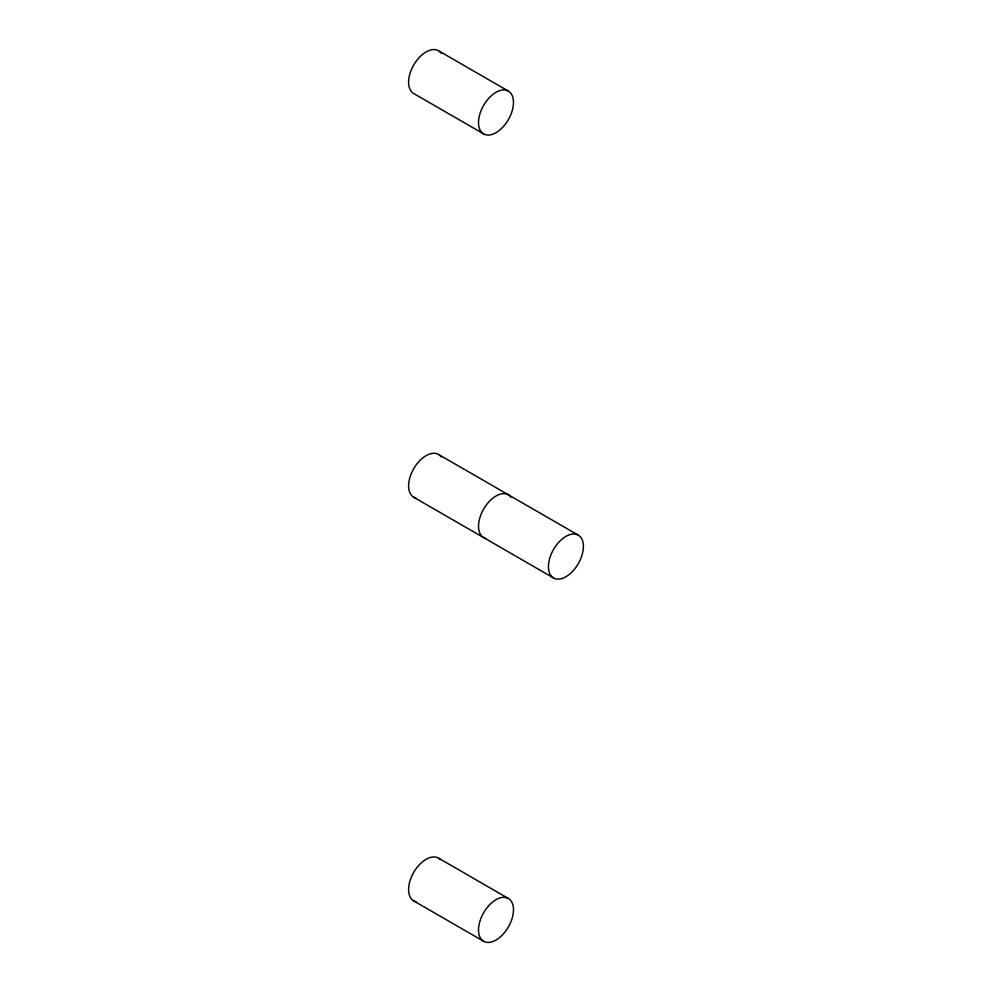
<?xml version="1.0" encoding="UTF-8"?>
<svg xmlns="http://www.w3.org/2000/svg" width="992" height="992" viewBox="0 0 992 992"><rect width="100%" height="100%" fill="white"/><g stroke="black" fill="none" stroke-linecap="round" stroke-linejoin="round"><path stroke-width="1.49" d="M508.363 91.09A24.726 14.272 -60 0 0 479.111 117.019A24.726 14.272 -60 0 0 500.526 129.382A24.726 14.272 -60 0 0 508.363 91.09L438.439 50.716A24.726 14.272 -60 0 0 413.714 64.988A24.726 14.272 -60 0 0 413.714 93.533L483.637 133.908M578.286 535.147A24.726 14.272 -60 0 0 549.035 561.075A24.726 14.272 -60 0 0 570.45 573.438A24.726 14.272 -60 0 0 578.286 535.147L438.439 454.41A24.726 14.272 -60 0 0 412.684 470.58A24.726 14.272 -60 0 0 416.057 498.145M413.714 497.228L553.561 577.964M438.439 858.092L508.363 898.467A24.726 14.272 -60 0 1 500.526 936.758A24.726 14.272 -60 0 1 479.111 924.395A24.726 14.272 -60 0 1 508.363 898.467M413.714 900.91L483.637 941.284M416.057 901.827A24.726 14.272 -60 0 1 413.714 872.365A24.726 14.272 -60 0 1 440.398 859.667M439.468 51.423A24.726 14.272 -60 0 1 441.217 53.295M485.981 538.507A24.726 14.272 -60 0 1 484.195 508.127A24.726 14.272 -60 0 1 511.14 497.352M439.468 455.105A24.726 14.272 -60 0 1 441.217 456.99"/></g></svg>
